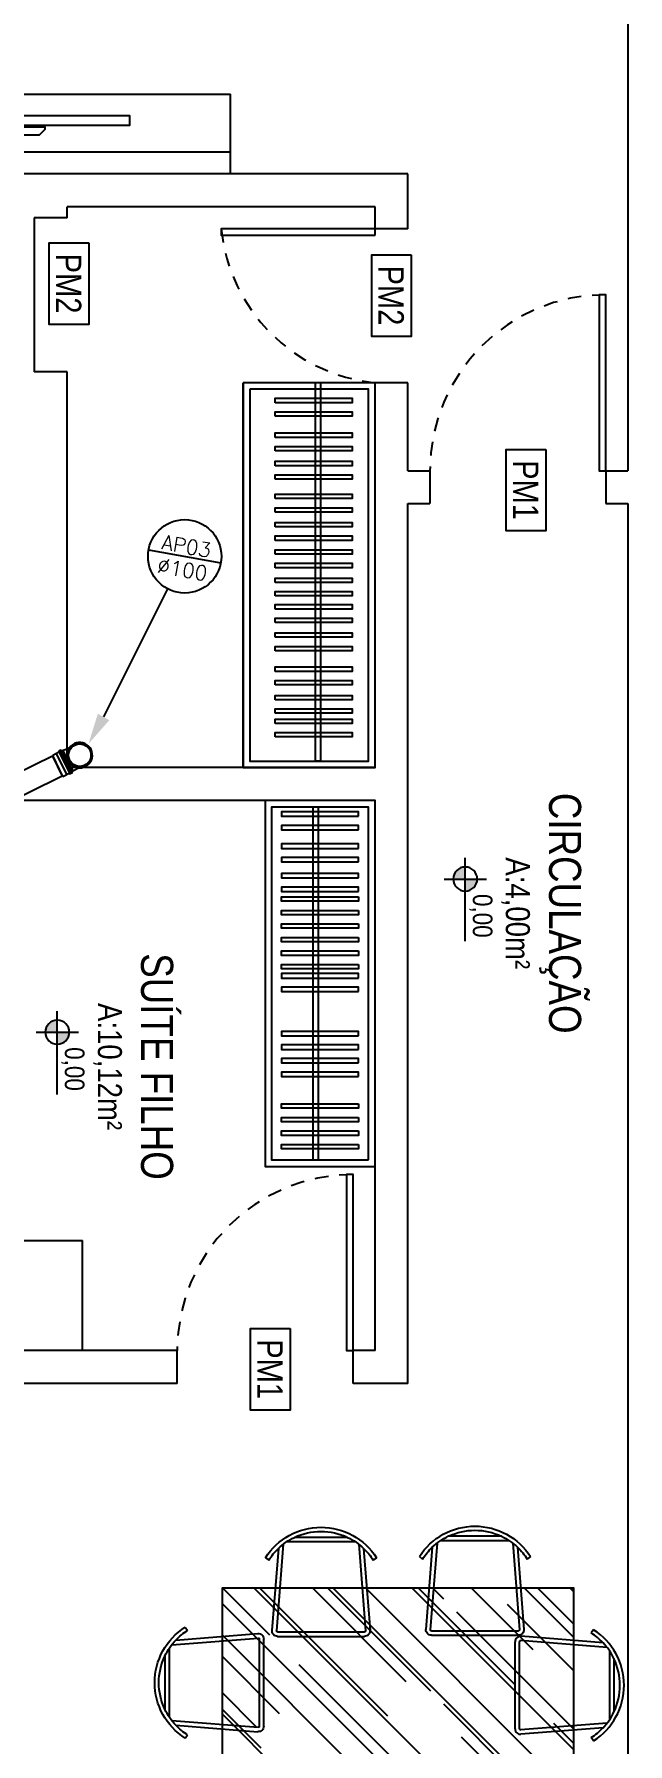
# Model space of a CAD drawing. Header units: millimetres. Extents: x 2993 to 6523, y 1057 to 2221.
# Drawn here: x 3050.44 to 3055.84, y 1147.55 to 1163.09 of the extents above; entities that cross this region are included whole.
import ezdxf
from ezdxf.enums import TextEntityAlignment as Align

# ---------------------------------------------------------------- set-up
doc = ezdxf.new("R2010")
doc.units = ezdxf.units.MM
doc.linetypes.add('HIDDEN2', pattern=[0.1875, 0.125, -0.0625])
for name, color, linetype in [('AR-MOB', 252, 'Continuous'), ('DIVERSOS', 1, 'Continuous'), ('E-txt-g', 3, 'Continuous'), ('HIDRA', 4, 'Continuous'), ('TigreCad', 3, 'Continuous'), ('Tinterno', 9, 'Continuous')]:
    doc.layers.add(name, color=color, linetype=linetype)
doc.layers.add('E-Txt-W', color=7, linetype='Continuous', lineweight=20)
doc.styles.add('ADITIVOCAD', font='ROMANS.shx')
doc.styles.add('F2', font='ARIALN.TTF')
doc.styles.add('REG60', font='romans.shx', dxfattribs={"width": 0.8, "height": 0.15})
doc.styles.add('REG80', font='romans.shx', dxfattribs={"width": 0.8, "height": 0.2})
doc.styles.get("Standard").update_dxf_attribs({"font": 'arial.ttf'})

# ---------------------------------------------------------------- blocks, each defined once
blk = doc.blocks.new('TXT-AMB75')
at = {"layer": 'E-txt-g', "style": 'REG80', "width": 0.8, "flags": 8}
blk.add_attdef('TXT', text='', height=0.2, dxfattribs=at).set_placement((0.005, 0.296), align=Align.CENTER)
at = {"layer": 'E-Txt-W', "style": 'REG60', "width": 0.8, "flags": 8}
blk.add_attdef('TXT', text='', height=0.15, dxfattribs=at).set_placement((0.005, 0.027), align=Align.CENTER)
blk = doc.blocks.new('NIVEL')
at = {"layer": 'DIVERSOS'}
h = blk.add_hatch(color=7, dxfattribs=at)
h.paths.add_polyline_path([(0, 0.137, 0.414214), (-0.137, 0), (0, 0)])
h.paths.add_polyline_path([(0, 0), (0, -0.137, 0.414214), (0.137, 0)])
at = {"layer": 'DIVERSOS', "color": 7}
for p, q in [((0, 0.242), (0, -0.242)), ((0.709, 0), (-0.242, 0))]:
    blk.add_line(p, q, dxfattribs=at)
blk.add_circle((0, 0), 0.137, dxfattribs=at)
blk = doc.blocks.new('cadeira3')
at = {"color": 8}
for p, q in [((334.29, -201.65), (331.21, -240.97)), ((335.87, -200.51), (367.14, -200.51)), ((339.39, -198.51), (363.62, -198.51)), ((368.73, -201.65), (371.8, -240.97)), ((326.24, -207.76), (327.72, -208.87)), ((332.14, -203.49), (329.22, -240.82)), ((370.88, -203.49), (373.8, -240.82)), ((376.77, -207.76), (375.3, -208.87)), ((371.3, -241.51), (331.71, -241.51)), ((371.3, -243.51), (331.71, -243.51))]:
    blk.add_line(p, q, dxfattribs=at)
for centre, radius, start, end in [((351.51, -223.91), 29.99, 32.59097, 147.40903), ((351.51, -223.93), 28.15, 115.49352, 133.47386), ((351.51, -223.93), 28.15, 64.50648, 115.49352), ((351.51, -223.93), 28.15, 46.52614, 64.50648), ((351.51, -223.93), 28.15, 133.47386, 147.66894), ((351.51, -223.93), 28.15, 32.33106, 46.52614), ((331.71, -241.01), 2.5, 175.52762, 270), ((371.3, -241.01), 2.5, 270, 4.47238), ((331.71, -241.01), 0.5, 175.52762, 270), ((371.3, -241.01), 0.5, 270, 4.47238)]:
    blk.add_arc(centre, radius, start, end, dxfattribs=at)
blk = doc.blocks.new('Adh_Afn')
blk.add_line((-0.25, 0), (0.25, 0))
blk.add_circle((0, 0), 0.25)
at = {"flags": 8}
for tag, p in [('$AF', (0, 0.07)), ('$DIAM', (0, -0.091))]:
    blk.add_attdef(tag, text='', height=0.1, dxfattribs=at).set_placement(p, align=Align.MIDDLE)
blk = doc.blocks.new('j9n100s')
at = {"layer": 'TigreCad'}
for p, q in [((27.3, 50.8), (60, 50.8)), ((27.3, -50.8), (60, -50.8))]:
    blk.add_line(p, q, dxfattribs=at)
blk.add_circle((0, 0), 53.2, dxfattribs=at)
for start, end in [(61.78498, 298.21502), (298.21502, 61.78498)]:
    blk.add_arc((0, 0), 57.7, start, end, dxfattribs=at)
at = {"layer": 'Tinterno'}
blk.add_line((60, -50.8), (60, 50.8), dxfattribs=at)
blk.add_circle((0, 0), 51, dxfattribs=at)
blk = doc.blocks.new('11031030p')
at = {"layer": 'TigreCad'}
for p, q in [((0, -53.3), (0, 53.2)), ((0, 53.2), (4.4, 53.2)), ((6.2, 56.9), (5.4, 54)), ((7.2, 57.6), (16.6, 57.6)), ((7.2, -56.7), (7.2, 56.6)), ((16.6, -56.7), (16.6, 56.6)), ((17.6, 56.7), (17.8, 54.2)), ((18.8, 53.2), (30.9, 53.2)), ((30.9, 53.2), (31.2, 53)), ((50.9, 53), (31.2, 53)), ((50.9, 53), (53.1, 50.8)), ((53.1, -50.8), (53.1, 50.8)), ((0, -53.3), (4.4, -53.3)), ((6.2, -56.9), (5.4, -54)), ((7.2, -57.7), (16.6, -57.7)), ((17.6, -56.7), (17.8, -54.2)), ((18.8, -53.3), (30.9, -53.3)), ((30.9, -53.3), (31.2, -53)), ((31.2, -53), (50.9, -53)), ((50.9, -53), (53.1, -50.8))]:
    blk.add_line(p, q, dxfattribs=at)
for centre, start, end in [((4.4, 54.2), 270, 345), ((7.2, 56.6), 90, 165), ((16.6, 56.6), 5, 90), ((18.8, 54.2), 185, 270), ((4.4, -54.2), 15, 90), ((7.2, -56.7), 195, 270), ((16.6, -56.7), 270, 355), ((18.8, -54.2), 90, 175)]:
    blk.add_arc(centre, 1, start, end, dxfattribs=at)
at = {"layer": 'Tinterno'}
for p, q in [((5.2, -53.3), (5.2, 53.2)), ((17.9, -53.3), (17.9, 53.2)), ((30.9, 53.2), (30.9, -53.3)), ((31.2, 53), (31.2, -53)), ((50.9, 53), (50.9, -53))]:
    blk.add_line(p, q, dxfattribs=at)

msp = doc.modelspace()

# ---------------------------------------------------------------- hatches: boundary and pattern name
at = {"layer": 'AR-MOB', "linetype": 'Continuous'}
h = msp.add_hatch(dxfattribs=at)
h.set_pattern_fill('AR-RROOF', color=256, scale=0.02, angle=-45, style=0)
h.set_pattern_definition([(315, (1281.5309, 10974.0793), (1.149472783, -0.431052294), [7.62, -1.016, 2.54, -0.508]), (315, (1282.18826, 10973.7812), (0.11853938, 0.83695987), [1.524, -0.16764, 3.048, -0.381]), (315, (1282.01584, 10974.20504), (2.108564137, -1.627222409), [4.064, -0.7112, 2.032, -0.508])])
h.paths.add_polyline_path([(3055.345, 1147.262), (3055.345, 1148.962), (3052.145, 1148.962), (3052.145, 1147.262)])

# ---------------------------------------------------------------- linework, layer by layer
for p, q in [((3055.836, 1167.823), (3055.836, 1159.123)), ((3055.836, 1167.823), (3055.836, 1159.123)), ((3053.836, 1161.823), (3045.436, 1161.823)), ((3053.836, 1161.523), (3053.836, 1161.823)), ((3053.536, 1161.523), (3050.736, 1161.523)), ((3050.736, 1161.423), (3050.736, 1161.523)), ((3053.536, 1161.323), (3053.536, 1161.523)), ((3053.836, 1161.323), (3053.836, 1161.523)), ((3050.736, 1161.423), (3050.436, 1161.423)), ((3050.736, 1161.423), (3050.436, 1161.423)), ((3050.736, 1161.423), (3050.436, 1161.423)), ((3053.836, 1161.323), (3053.536, 1161.323)), ((3053.836, 1161.323), (3053.536, 1161.323)), ((3053.836, 1161.323), (3053.536, 1161.323)), ((3050.736, 1160.023), (3050.436, 1160.023)), ((3050.736, 1160.023), (3050.436, 1160.023)), ((3050.736, 1159.123), (3050.736, 1160.023)), ((3052.336, 1156.423), (3052.336, 1159.923)), ((3053.536, 1159.923), (3052.336, 1159.923)), ((3053.536, 1156.423), (3053.536, 1159.923)), ((3053.836, 1159.923), (3053.536, 1159.923)), ((3053.836, 1159.923), (3053.536, 1159.923)), ((3053.836, 1159.923), (3053.536, 1159.923)), ((3053.836, 1159.123), (3053.836, 1159.923)), ((3050.736, 1156.423), (3050.736, 1159.123)), ((3053.836, 1159.123), (3054.036, 1159.123)), ((3054.036, 1159.123), (3054.036, 1158.823)), ((3055.636, 1159.123), (3055.836, 1159.123)), ((3055.636, 1159.123), (3055.636, 1158.823)), ((3055.636, 1159.123), (3055.636, 1158.823)), ((3053.836, 1150.823), (3053.836, 1158.823)), ((3053.836, 1150.823), (3053.836, 1158.823)), ((3053.836, 1150.823), (3053.836, 1158.823)), ((3053.836, 1150.823), (3053.836, 1158.823)), ((3053.836, 1156.423), (3053.836, 1158.823)), ((3053.836, 1158.823), (3054.036, 1158.823)), ((3055.636, 1158.823), (3055.836, 1158.823)), ((3055.836, 1158.823), (3055.836, 1138.623)), ((3055.836, 1158.823), (3055.836, 1138.623)), ((3053.536, 1156.423), (3050.736, 1156.423)), ((3053.041, 1156.483), (3052.991, 1156.483)), ((3053.536, 1156.423), (3053.28, 1156.423)), ((3053.836, 1155.923), (3053.836, 1156.423)), ((3053.836, 1155.923), (3053.836, 1156.423)), ((3053.836, 1155.923), (3053.836, 1156.423)), ((3053.836, 1155.923), (3053.836, 1156.423)), ((3053.536, 1156.123), (3050.336, 1156.123)), ((3053.536, 1151.123), (3053.536, 1156.123)), ((3053.536, 1151.123), (3053.536, 1156.123)), ((3053.536, 1151.123), (3053.536, 1156.123)), ((3053.536, 1151.123), (3053.536, 1156.123)), ((3051.736, 1151.123), (3045.436, 1151.123)), ((3051.736, 1151.123), (3050.736, 1151.123)), ((3051.736, 1150.823), (3051.736, 1151.123)), ((3051.736, 1150.823), (3051.736, 1151.123)), ((3051.736, 1150.823), (3051.736, 1151.123)), ((3051.736, 1150.823), (3051.736, 1151.123)), ((3053.536, 1151.123), (3053.336, 1151.123)), ((3053.536, 1151.123), (3053.336, 1151.123)), ((3053.336, 1150.823), (3053.336, 1151.123)), ((3053.336, 1150.823), (3053.336, 1151.123)), ((3053.336, 1150.823), (3053.336, 1151.123)), ((3053.336, 1150.823), (3053.336, 1151.123)), ((3051.736, 1150.823), (3045.136, 1150.823)), ((3053.836, 1150.823), (3053.336, 1150.823))]:
    msp.add_line(p, q, dxfattribs=at)
at = {"layer": 'AR-MOB'}
for p, q in [((3047.87, 1162.546), (3052.221, 1162.546)), ((3052.221, 1161.823), (3052.221, 1162.546)), ((3047.87, 1162.023), (3052.221, 1162.023)), ((3050.436, 1161.423), (3050.436, 1160.023))]:
    msp.add_line(p, q, dxfattribs=at)
at = {"layer": 'AR-MOB', "ltscale": 0.5}
for p, q in [((3052.991, 1159.923), (3052.991, 1156.483)), ((3053.041, 1159.923), (3053.041, 1156.483)), ((3052.97, 1156.063), (3052.97, 1152.856)), ((3053.02, 1156.063), (3053.02, 1152.856)), ((3050.052, 1152.123), (3050.876, 1152.123)), ((3050.876, 1151.123), (3050.876, 1152.123))]:
    msp.add_line(p, q, dxfattribs=at)
at = {"layer": 'AR-MOB'}
for points in [[(3048.71, 1162.35), (3048.71, 1162.265), (3051.306, 1162.265), (3051.306, 1162.35)], [(3049.509, 1162.245), (3049.509, 1162.228), (3049.56, 1162.177), (3050.483, 1162.177), (3050.535, 1162.228), (3050.535, 1162.245)], [(3053.536, 1161.263), (3053.536, 1161.323), (3052.136, 1161.323), (3052.136, 1161.263)], [(3050.932, 1161.194), (3050.932, 1160.452), (3050.571, 1160.452), (3050.571, 1161.194)], [(3053.866, 1161.085), (3053.866, 1160.344), (3053.506, 1160.344), (3053.506, 1161.085)], [(3055.636, 1159.123), (3055.636, 1160.723), (3055.576, 1160.723), (3055.576, 1159.123)], [(3052.336, 1159.923), (3052.336, 1156.423), (3053.536, 1156.423), (3053.536, 1159.923)], [(3052.396, 1159.863), (3052.396, 1156.483), (3053.476, 1156.483), (3053.476, 1159.863)], [(3055.09, 1159.316), (3055.09, 1158.575), (3054.73, 1158.575), (3054.73, 1159.316)], [(3053.536, 1152.796), (3053.536, 1156.123), (3052.536, 1156.123), (3052.536, 1152.796)], [(3053.476, 1152.856), (3053.476, 1156.063), (3052.596, 1156.063), (3052.596, 1152.856)], [(3053.336, 1151.123), (3053.336, 1152.723), (3053.276, 1152.723), (3053.276, 1151.123)], [(3052.765, 1151.322), (3052.765, 1150.581), (3052.405, 1150.581), (3052.405, 1151.322)], [(3055.345, 1147.262), (3055.345, 1148.962), (3052.145, 1148.962), (3052.145, 1147.262)]]:
    msp.add_lwpolyline(points, close=True, dxfattribs=at)
at = {"layer": 'AR-MOB', "ltscale": 0.5}
for points in [[(3052.627, 1159.741), (3052.627, 1159.781), (3053.327, 1159.781), (3053.327, 1159.741)], [(3052.627, 1159.618), (3052.627, 1159.658), (3053.327, 1159.658), (3053.327, 1159.618)], [(3052.627, 1159.426), (3052.627, 1159.466), (3053.327, 1159.466), (3053.327, 1159.426)], [(3052.627, 1159.302), (3052.627, 1159.342), (3053.327, 1159.342), (3053.327, 1159.302)], [(3052.627, 1159.168), (3052.627, 1159.208), (3053.327, 1159.208), (3053.327, 1159.168)], [(3052.627, 1159.045), (3052.627, 1159.085), (3053.327, 1159.085), (3053.327, 1159.045)], [(3052.627, 1158.869), (3052.627, 1158.909), (3053.327, 1158.909), (3053.327, 1158.869)], [(3052.627, 1158.746), (3052.627, 1158.786), (3053.327, 1158.786), (3053.327, 1158.746)], [(3052.627, 1158.612), (3052.627, 1158.652), (3053.327, 1158.652), (3053.327, 1158.612)], [(3052.627, 1158.489), (3052.627, 1158.529), (3053.327, 1158.529), (3053.327, 1158.489)], [(3052.627, 1158.364), (3052.627, 1158.404), (3053.327, 1158.404), (3053.327, 1158.364)], [(3052.627, 1158.241), (3052.627, 1158.281), (3053.327, 1158.281), (3053.327, 1158.241)], [(3052.627, 1158.107), (3052.627, 1158.147), (3053.327, 1158.147), (3053.327, 1158.107)], [(3052.627, 1157.984), (3052.627, 1158.024), (3053.327, 1158.024), (3053.327, 1157.984)], [(3052.627, 1157.865), (3052.627, 1157.905), (3053.327, 1157.905), (3053.327, 1157.865)], [(3052.627, 1157.742), (3052.627, 1157.782), (3053.327, 1157.782), (3053.327, 1157.742)], [(3052.627, 1157.608), (3052.627, 1157.648), (3053.327, 1157.648), (3053.327, 1157.608)], [(3052.627, 1157.484), (3052.627, 1157.524), (3053.327, 1157.524), (3053.327, 1157.484)], [(3052.627, 1157.298), (3052.627, 1157.338), (3053.327, 1157.338), (3053.327, 1157.298)], [(3052.627, 1157.175), (3052.627, 1157.215), (3053.327, 1157.215), (3053.327, 1157.175)], [(3052.627, 1157.04), (3052.627, 1157.08), (3053.327, 1157.08), (3053.327, 1157.04)], [(3052.627, 1156.917), (3052.627, 1156.957), (3053.327, 1156.957), (3053.327, 1156.917)], [(3052.627, 1156.825), (3052.627, 1156.865), (3053.327, 1156.865), (3053.327, 1156.825)], [(3052.627, 1156.702), (3052.627, 1156.742), (3053.327, 1156.742), (3053.327, 1156.702)], [(3053.385, 1155.981), (3053.385, 1156.021), (3052.685, 1156.021), (3052.685, 1155.981)], [(3053.385, 1155.857), (3053.385, 1155.897), (3052.685, 1155.897), (3052.685, 1155.857)], [(3053.385, 1155.689), (3053.385, 1155.729), (3052.685, 1155.729), (3052.685, 1155.689)], [(3053.385, 1155.566), (3053.385, 1155.606), (3052.685, 1155.606), (3052.685, 1155.566)], [(3053.385, 1155.42), (3053.385, 1155.46), (3052.685, 1155.46), (3052.685, 1155.42)], [(3053.385, 1155.297), (3053.385, 1155.337), (3052.685, 1155.337), (3052.685, 1155.297)], [(3053.385, 1155.248), (3053.385, 1155.208), (3052.685, 1155.208), (3052.685, 1155.248)], [(3053.385, 1155.125), (3053.385, 1155.085), (3052.685, 1155.085), (3052.685, 1155.125)], [(3053.385, 1155.002), (3053.385, 1154.962), (3052.685, 1154.962), (3052.685, 1155.002)], [(3053.385, 1154.879), (3053.385, 1154.839), (3052.685, 1154.839), (3052.685, 1154.879)], [(3053.385, 1154.756), (3053.385, 1154.716), (3052.685, 1154.716), (3052.685, 1154.756)], [(3053.385, 1154.632), (3053.385, 1154.592), (3052.685, 1154.592), (3052.685, 1154.632)], [(3053.385, 1154.51), (3053.385, 1154.55), (3052.685, 1154.55), (3052.685, 1154.51)], [(3053.385, 1154.387), (3053.385, 1154.427), (3052.685, 1154.427), (3052.685, 1154.387)], [(3053.385, 1153.984), (3053.385, 1154.024), (3052.685, 1154.024), (3052.685, 1153.984)], [(3053.385, 1153.861), (3053.385, 1153.901), (3052.685, 1153.901), (3052.685, 1153.861)], [(3053.385, 1153.738), (3053.385, 1153.778), (3052.685, 1153.778), (3052.685, 1153.738)], [(3053.385, 1153.614), (3053.385, 1153.654), (3052.685, 1153.654), (3052.685, 1153.614)], [(3053.385, 1153.366), (3053.385, 1153.326), (3052.685, 1153.326), (3052.685, 1153.366)], [(3053.385, 1153.243), (3053.385, 1153.203), (3052.685, 1153.203), (3052.685, 1153.243)], [(3053.385, 1153.119), (3053.385, 1153.079), (3052.685, 1153.079), (3052.685, 1153.119)], [(3053.385, 1152.996), (3053.385, 1152.956), (3052.685, 1152.956), (3052.685, 1152.996)]]:
    msp.add_lwpolyline(points, close=True, dxfattribs=at)
at = {"layer": 'AR-MOB'}
msp.add_lwpolyline([(3053.041, 1156.483), (3052.991, 1156.483)], dxfattribs=at)
at = {"layer": 'AR-MOB', "linetype": 'HIDDEN2'}
for centre, radius, start, end in [((3053.697, 1161.484), 1.57, 185.9062, 264.0938), ((3055.636, 1159.123), 1.6, 90, 180), ((3053.336, 1151.123), 1.6, 90, 180)]:
    msp.add_arc(centre, radius, start, end, dxfattribs=at)
at = {"layer": 'HIDRA'}
msp.add_line((3051.649, 1158.049), (3051.067, 1156.884), dxfattribs=at)
msp.add_solid([(3050.929, 1156.638), (3051.119, 1156.854), (3051.015, 1156.913)], dxfattribs=at)
at = {"layer": 'TigreCad'}
for p, q in [((3050.602, 1156.527), (3044.928, 1153.746)), ((3050.691, 1156.345), (3045.017, 1153.563))]:
    msp.add_line(p, q, dxfattribs=at)

# ---------------------------------------------------------------- block references
at = {"layer": 'AR-MOB'}
ref = msp.add_blockref('TXT-AMB75', (3054.686, 1155.107), dxfattribs=dict(at, xscale=1.458, yscale=1.458, zscale=1.458, rotation=270))
ref.add_attrib('TXT', 'CIRCULAÇÃO', dxfattribs={"layer": 'E-txt-g', "color": 2, "height": 0.2916, "rotation": 270, "style": 'F2'}).set_placement((3055.119, 1155.099), align=Align.CENTER)
ref.add_attrib('TXT', 'A:4,00m²', dxfattribs={"layer": 'E-Txt-W', "height": 0.2187, "rotation": 270, "style": 'F2'}).set_placement((3054.726, 1155.099), align=Align.CENTER)
at = {"layer": 'AR-MOB', "linetype": 'Continuous', "xscale": -0.7971733240954236, "yscale": 0.7971733240954236, "zscale": 0.7971733240954236, "rotation": 90}
for p in [(3054.357, 1155.41), (3050.646, 1154.017)]:
    msp.add_blockref('NIVEL', p, dxfattribs=at)
at = {"layer": 'AR-MOB'}
ref = msp.add_blockref('TXT-AMB75', (3050.975, 1153.713), dxfattribs=dict(at, xscale=1.458, yscale=1.458, zscale=1.458, rotation=270))
ref.add_attrib('TXT', 'SUÍTE FILHO', dxfattribs={"layer": 'E-txt-g', "color": 2, "height": 0.2916, "rotation": 270, "style": 'F2'}).set_placement((3051.408, 1153.705), align=Align.CENTER)
ref.add_attrib('TXT', 'A:10,12m²', dxfattribs={"layer": 'E-Txt-W', "height": 0.2187, "rotation": 270, "style": 'F2'}).set_placement((3051.015, 1153.705), align=Align.CENTER)
at = {"layer": 'AR-MOB', "xscale": -0.02000000000043656, "yscale": 0.01999999999998181, "zscale": 0.02}
for p in [(3060.075, 1153.394), (3061.475, 1153.404)]:
    msp.add_blockref('cadeira3', p, dxfattribs=at)
at = {"layer": 'AR-MOB', "yscale": 0.01999999999998181, "zscale": 0.02}
for p, xscale, rotation in [((3047.654, 1155.133), -0.02000000000043656, 90), ((3059.68, 1155.109), 0.02000000000043656, 270)]:
    msp.add_blockref('cadeira3', p, dxfattribs=dict(at, xscale=xscale, rotation=rotation))
at = {"layer": 'HIDRA'}
ref = msp.add_blockref('Adh_Afn', (3051.805, 1158.344), dxfattribs=dict(at, xscale=1.335253919870773, yscale=1.335253919870773, zscale=1.335253919870773, rotation=349.9786022335005))
ref.add_attrib('$AF', 'AP03', dxfattribs={"layer": '0', "height": 0.1335, "rotation": 349.9786, "style": 'ADITIVOCAD', "flags": 8}).set_placement((3051.821, 1158.436), align=Align.MIDDLE)
ref.add_attrib('$DIAM', '%%C100', dxfattribs={"layer": '0', "height": 0.1335, "rotation": 349.9786, "style": 'ADITIVOCAD', "flags": 8}).set_placement((3051.784, 1158.225), align=Align.MIDDLE)
at = {"layer": 'HIDRA', "xscale": 0.002, "yscale": 0.002, "zscale": 0.002, "rotation": 206.1167112944639}
msp.add_blockref('11031030p', (3050.742, 1156.483), dxfattribs=at)
at = {"layer": 'TigreCad', "xscale": 0.002, "yscale": 0.002, "zscale": 0.002, "rotation": 206.1167112944653}
msp.add_blockref('j9n100s', (3050.85, 1156.536), dxfattribs=at)

# ---------------------------------------------------------------- texts
at = {"layer": 'AR-MOB', "linetype": 'Continuous', "style": 'F2'}
for s, height, p in [('PM2', 0.2308, (3050.864, 1161.096)), ('PM2', 0.2308, (3053.798, 1160.988)), ('PM1', 0.2308, (3055.022, 1159.219)), ('0,00', 0.1781, (3054.604, 1155.274)), ('0,00', 0.1781, (3050.893, 1153.881)), ('PM1', 0.2308, (3052.697, 1151.225))]:
    msp.add_text(s, height=height, rotation=270, dxfattribs=at).set_placement(p, align=Align.TOP_LEFT)

doc.saveas('drawing.dxf')
